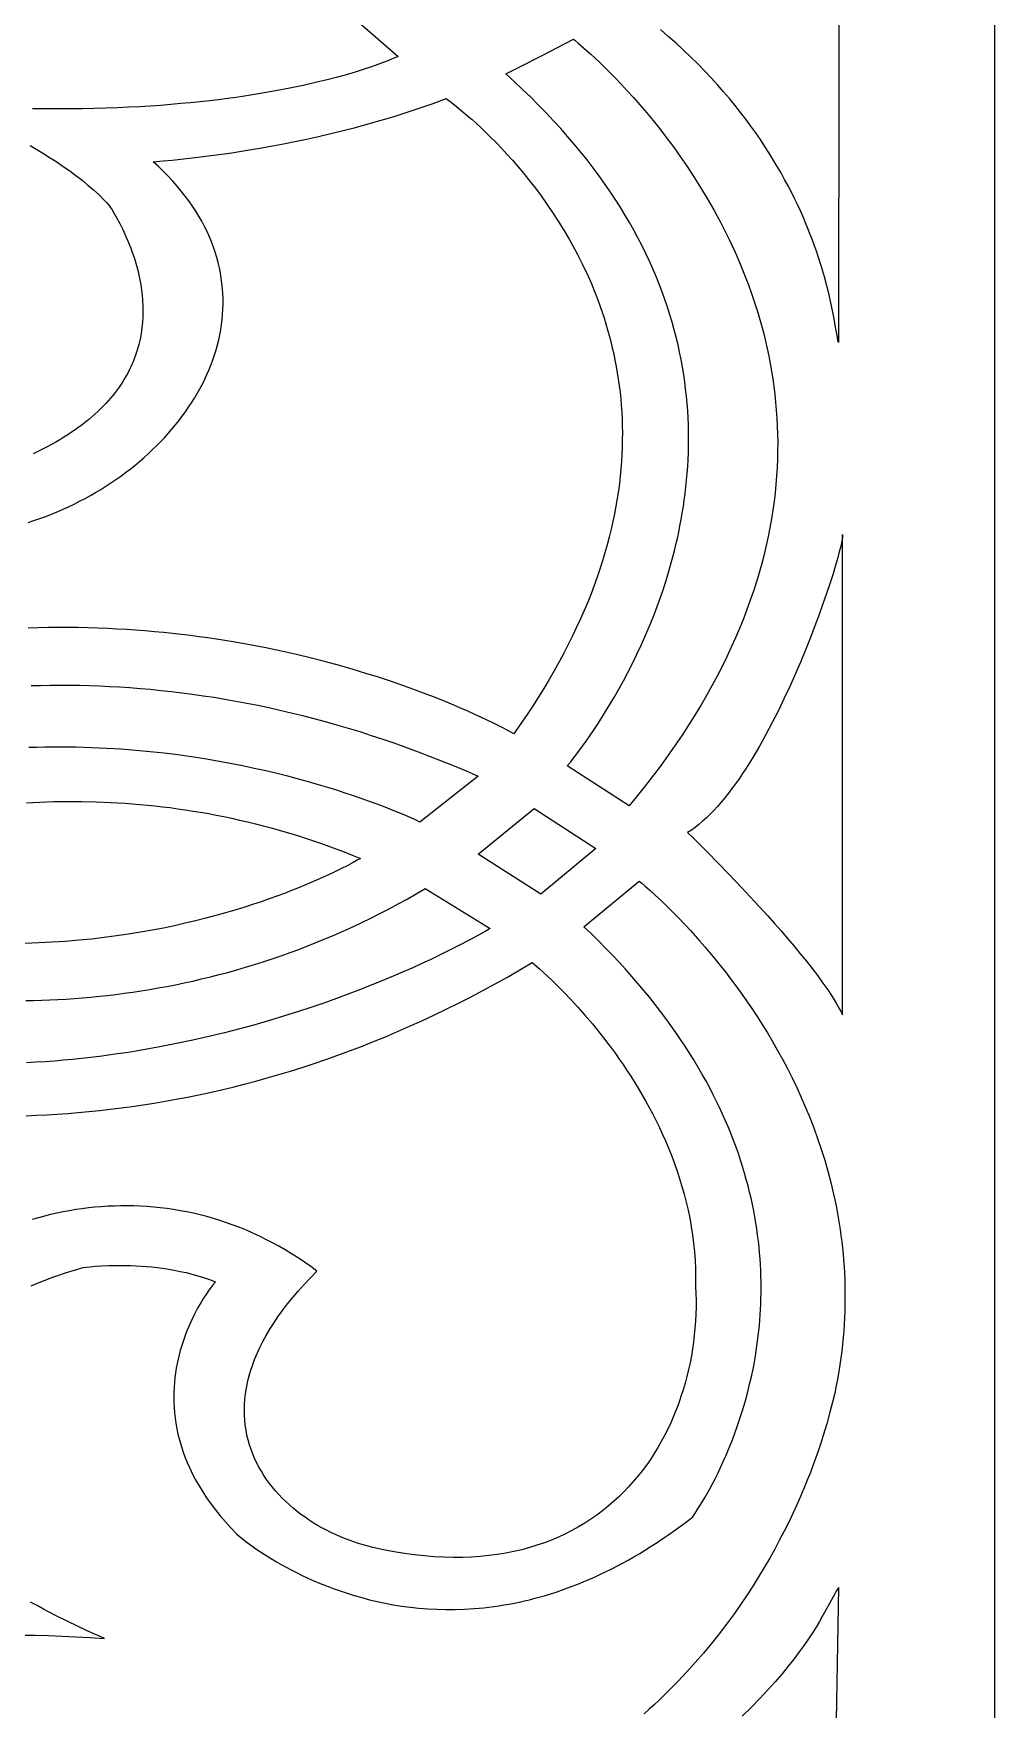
# Model space of a CAD drawing. Extents: x -4425 to -873, y -1243 to 1744.
# Drawn here: x -1082 to -882, y -806.6 to -457.8 of the extents above; entities that cross this region are included whole.
import ezdxf

# ---------------------------------------------------------------- set-up
doc = ezdxf.new("R2010")
doc.units = 0
doc.layers.add('LAYER_1', color=7, linetype='CONTINUOUS')

msp = doc.modelspace()

# ---------------------------------------------------------------- linework, layer by layer
at = {"layer": 'LAYER_1'}
for points in [[(-1281.97, 1256.69), (-881.97, 1256.69), (-881.97, -1243.31), (-1281.97, -1243.31)], [(-981.91, -467.8), (-983.7, -466.18), (-982.69, -465.68), (-980.9, -464.78), (-976.11, -462.34), (-969.56, -458.98), (-969.31, -459.18), (-968.6, -459.77), (-967.47, -460.75), (-965.96, -462.1), (-965.08, -462.92), (-964.12, -463.82), (-963.1, -464.82), (-962.01, -465.9), (-960.85, -467.08), (-959.65, -468.34), (-958.4, -469.68), (-957.1, -471.11), (-955.77, -472.62), (-954.41, -474.22), (-953.03, -475.89), (-951.62, -477.65), (-950.21, -479.49), (-948.78, -481.4), (-947.36, -483.39), (-945.93, -485.46), (-944.52, -487.6), (-943.12, -489.82), (-941.74, -492.11), (-941.07, -493.28), (-940.39, -494.47), (-939.73, -495.68), (-939.08, -496.9), (-938.43, -498.15), (-937.8, -499.41), (-937.17, -500.68), (-936.56, -501.98), (-935.96, -503.29), (-935.38, -504.62), (-934.8, -505.96), (-934.25, -507.32), (-933.7, -508.7), (-933.18, -510.09), (-932.67, -511.5), (-932.18, -512.93), (-931.7, -514.37), (-931.25, -515.83), (-930.81, -517.3), (-930.4, -518.79), (-930, -520.29), (-929.63, -521.81), (-929.28, -523.35), (-928.95, -524.9), (-928.65, -526.46), (-928.37, -528.04), (-928.12, -529.63), (-927.89, -531.24), (-927.69, -532.86), (-927.52, -534.5), (-927.37, -536.15), (-927.26, -537.81), (-927.17, -539.49), (-927.12, -541.18), (-927.09, -542.89), (-927.1, -544.61), (-927.14, -546.34), (-927.21, -548.08), (-927.32, -549.84), (-927.46, -551.61), (-927.64, -553.4), (-927.85, -555.19), (-928.1, -557), (-928.39, -558.82), (-928.71, -560.66), (-929.08, -562.5), (-929.48, -564.36), (-929.93, -566.23), (-930.41, -568.11), (-930.94, -570), (-931.51, -571.9), (-932.12, -573.82), (-932.78, -575.74), (-933.48, -577.68), (-934.23, -579.63), (-935.02, -581.59), (-935.86, -583.55), (-936.75, -585.53), (-937.68, -587.52), (-938.67, -589.52), (-939.7, -591.53), (-940.79, -593.55), (-941.92, -595.58), (-943.11, -597.62), (-944.35, -599.67), (-945.65, -601.73), (-946.99, -603.8), (-948.4, -605.88), (-949.85, -607.96), (-951.37, -610.06), (-952.94, -612.16), (-954.57, -614.28), (-956.25, -616.4), (-958, -618.53), (-970.88, -610.2), (-970.17, -609.34), (-969.34, -608.29), (-968.25, -606.85), (-966.94, -605.03), (-966.2, -603.98), (-965.43, -602.84), (-964.62, -601.61), (-963.77, -600.3), (-962.9, -598.91), (-962, -597.43), (-961.08, -595.87), (-960.15, -594.24), (-959.21, -592.53), (-958.26, -590.74), (-957.32, -588.88), (-956.38, -586.95), (-955.44, -584.95), (-954.53, -582.88), (-953.63, -580.75), (-952.75, -578.55), (-951.91, -576.3), (-951.09, -573.98), (-950.32, -571.6), (-949.59, -569.17), (-949.24, -567.94), (-948.9, -566.69), (-948.58, -565.42), (-948.27, -564.15), (-947.97, -562.86), (-947.69, -561.56), (-947.42, -560.25), (-947.17, -558.92), (-946.94, -557.58), (-946.72, -556.24), (-946.52, -554.88), (-946.34, -553.51), (-946.18, -552.12), (-946.04, -550.73), (-945.92, -549.33), (-945.82, -547.92), (-945.74, -546.49), (-945.68, -545.06), (-945.64, -543.62), (-945.63, -542.17), (-945.64, -540.71), (-945.68, -539.24), (-945.74, -537.76), (-945.82, -536.28), (-945.93, -534.78), (-946.07, -533.28), (-946.24, -531.77), (-946.43, -530.26), (-946.65, -528.73), (-946.9, -527.2), (-947.18, -525.66), (-947.49, -524.12), (-947.83, -522.57), (-948.2, -521.01), (-948.61, -519.45), (-949.04, -517.89), (-949.51, -516.31), (-950.02, -514.74), (-950.55, -513.15), (-951.13, -511.57), (-951.73, -509.97), (-952.38, -508.38), (-953.06, -506.78), (-953.78, -505.18), (-954.53, -503.57), (-955.32, -501.96), (-956.16, -500.34), (-957.03, -498.73), (-957.94, -497.11), (-958.9, -495.49), (-959.89, -493.87), (-960.93, -492.24), (-962.01, -490.62), (-963.13, -488.99), (-964.29, -487.36), (-965.5, -485.73), (-966.76, -484.1), (-968.06, -482.47), (-969.41, -480.83), (-970.8, -479.2), (-972.24, -477.57), (-973.73, -475.94), (-975.27, -474.31), (-976.85, -472.68), (-978.49, -471.05), (-980.17, -469.43)], [(-913.58, -662.02), (-913.58, -562.08), (-913.59, -562.34), (-913.62, -562.65), (-913.75, -563.45), (-913.97, -564.46), (-914.27, -565.69), (-914.65, -567.1), (-915.11, -568.68), (-915.64, -570.43), (-916.24, -572.32), (-916.92, -574.35), (-917.66, -576.49), (-918.47, -578.73), (-919.34, -581.07), (-920.26, -583.47), (-921.25, -585.94), (-922.29, -588.45), (-923.38, -591), (-924.52, -593.55), (-925.71, -596.12), (-926.94, -598.66), (-928.22, -601.18), (-929.53, -603.66), (-930.2, -604.88), (-930.88, -606.09), (-931.57, -607.27), (-932.26, -608.44), (-932.97, -609.59), (-933.68, -610.71), (-934.4, -611.81), (-935.13, -612.88), (-935.86, -613.92), (-936.6, -614.93), (-937.34, -615.91), (-938.09, -616.86), (-938.85, -617.77), (-939.61, -618.65), (-940.37, -619.48), (-941.14, -620.27), (-941.92, -621.02), (-942.7, -621.73), (-943.48, -622.39), (-944.26, -623), (-945.05, -623.56), (-945.84, -624.07), (-944.7, -625.19), (-941.63, -628.26), (-939.55, -630.38), (-937.2, -632.81), (-934.63, -635.5), (-931.93, -638.4), (-929.16, -641.44), (-927.77, -643), (-926.39, -644.57), (-925.03, -646.15), (-923.69, -647.73), (-922.38, -649.31), (-921.12, -650.87), (-919.91, -652.41), (-918.76, -653.92), (-917.67, -655.4), (-916.67, -656.84), (-915.74, -658.22), (-914.92, -659.56), (-914.54, -660.2), (-914.19, -660.82), (-913.87, -661.43)], [(-989.42, -628.59), (-977.79, -619.08), (-964.96, -627.41), (-976.39, -636.91)]]:
    msp.add_lwpolyline(points, close=True, dxfattribs=at)
for points in [[(-914.27, -401.77), (-914.44, -522.09), (-914.55, -521.64), (-914.67, -521.01), (-914.98, -519.24), (-915.4, -516.83), (-915.68, -515.4), (-916.01, -513.84), (-916.39, -512.14), (-916.84, -510.32), (-917.36, -508.39), (-917.96, -506.34), (-918.65, -504.18), (-919.02, -503.07), (-919.43, -501.94), (-919.85, -500.78), (-920.3, -499.6), (-920.78, -498.39), (-921.28, -497.17), (-921.81, -495.93), (-922.37, -494.67), (-922.96, -493.4), (-923.58, -492.11), (-924.24, -490.8), (-924.92, -489.47), (-925.64, -488.14), (-926.39, -486.79), (-927.18, -485.43), (-928, -484.05), (-928.86, -482.67), (-929.75, -481.28), (-930.69, -479.87), (-931.66, -478.46), (-932.67, -477.05), (-933.73, -475.63), (-934.82, -474.2), (-935.96, -472.76), (-937.14, -471.33), (-938.36, -469.89), (-939.63, -468.45), (-940.95, -467.01), (-942.31, -465.57), (-943.72, -464.12), (-945.18, -462.68), (-946.68, -461.25), (-948.24, -459.81), (-949.85, -458.38), (-951.51, -456.96)], [(-1067.05, -409.5), (-1006.1, -462.54), (-1006.44, -462.7), (-1007.47, -463.14), (-1008.25, -463.46), (-1009.2, -463.83), (-1010.33, -464.25), (-1011.64, -464.71), (-1013.12, -465.2), (-1014.79, -465.73), (-1016.64, -466.28), (-1018.67, -466.84), (-1020.88, -467.42), (-1023.28, -468.01), (-1025.86, -468.6), (-1028.63, -469.18), (-1031.59, -469.74), (-1034.74, -470.29), (-1038.08, -470.82), (-1039.82, -471.07), (-1041.61, -471.31), (-1043.45, -471.55), (-1045.34, -471.77), (-1047.27, -471.99), (-1049.26, -472.19), (-1051.29, -472.38), (-1053.37, -472.56), (-1055.5, -472.73), (-1057.68, -472.88), (-1059.91, -473.02), (-1062.18, -473.14), (-1064.51, -473.24), (-1066.89, -473.33), (-1069.32, -473.4), (-1071.79, -473.45), (-1074.32, -473.48), (-1076.9, -473.49), (-1079.53, -473.48), (-1082.21, -473.45)], [(-1083.11, -559.56), (-1081.87, -559.15), (-1080.64, -558.72), (-1079.42, -558.27), (-1078.21, -557.8), (-1077.02, -557.31), (-1075.83, -556.79), (-1074.67, -556.26), (-1073.51, -555.71), (-1072.37, -555.14), (-1071.24, -554.54), (-1070.13, -553.93), (-1069.04, -553.3), (-1067.96, -552.66), (-1066.89, -551.99), (-1065.85, -551.31), (-1064.82, -550.61), (-1063.8, -549.9), (-1062.81, -549.17), (-1061.83, -548.42), (-1060.88, -547.66), (-1059.94, -546.88), (-1059.02, -546.09), (-1058.12, -545.28), (-1057.24, -544.46), (-1056.39, -543.63), (-1055.55, -542.78), (-1054.74, -541.92), (-1053.95, -541.05), (-1053.18, -540.16), (-1052.43, -539.26), (-1051.71, -538.36), (-1051.01, -537.44), (-1050.34, -536.51), (-1049.69, -535.57), (-1049.06, -534.62), (-1048.46, -533.66), (-1047.89, -532.69), (-1047.34, -531.71), (-1046.82, -530.73), (-1046.33, -529.73), (-1045.87, -528.73), (-1045.43, -527.72), (-1045.02, -526.7), (-1044.65, -525.68), (-1044.3, -524.65), (-1043.98, -523.61), (-1043.69, -522.57), (-1043.43, -521.53), (-1043.2, -520.48), (-1043.01, -519.42), (-1042.84, -518.36), (-1042.71, -517.3), (-1042.61, -516.23), (-1042.55, -515.16), (-1042.52, -514.09), (-1042.52, -513.01), (-1042.56, -511.94), (-1042.63, -510.86), (-1042.74, -509.78), (-1042.88, -508.7), (-1043.06, -507.62), (-1043.28, -506.54), (-1043.53, -505.46), (-1043.82, -504.38), (-1044.15, -503.3), (-1044.52, -502.22), (-1044.93, -501.14), (-1045.37, -500.07), (-1045.86, -499), (-1046.38, -497.93), (-1046.95, -496.87), (-1047.55, -495.8), (-1048.2, -494.75), (-1048.89, -493.69), (-1049.62, -492.64), (-1050.4, -491.6), (-1051.22, -490.56), (-1052.08, -489.53), (-1052.98, -488.5), (-1053.93, -487.48), (-1054.93, -486.47), (-1055.97, -485.46), (-1057.05, -484.46), (-1054.97, -484.3), (-1053.08, -484.13), (-1050.66, -483.88), (-1047.77, -483.55), (-1044.43, -483.12), (-1040.71, -482.59), (-1038.71, -482.28), (-1036.62, -481.94), (-1034.46, -481.57), (-1032.23, -481.17), (-1029.92, -480.73), (-1027.55, -480.26), (-1025.13, -479.75), (-1022.65, -479.2), (-1020.12, -478.61), (-1017.55, -477.98), (-1014.94, -477.31), (-1012.3, -476.6), (-1009.63, -475.84), (-1006.94, -475.03), (-1004.23, -474.18), (-1001.51, -473.28), (-998.78, -472.33), (-996.05, -471.33), (-995.26, -471.92), (-994.32, -472.64), (-993.07, -473.66), (-991.54, -474.95), (-990.69, -475.7), (-989.78, -476.52), (-988.82, -477.41), (-987.82, -478.37), (-986.78, -479.39), (-985.7, -480.48), (-984.58, -481.64), (-983.45, -482.87), (-982.28, -484.16), (-981.11, -485.51), (-979.91, -486.94), (-978.71, -488.42), (-977.51, -489.97), (-976.31, -491.59), (-975.11, -493.27), (-973.92, -495.01), (-972.75, -496.81), (-971.6, -498.68), (-970.47, -500.61), (-969.36, -502.59), (-968.83, -503.61), (-968.3, -504.64), (-967.78, -505.69), (-967.27, -506.75), (-966.77, -507.83), (-966.28, -508.92), (-965.8, -510.03), (-965.34, -511.15), (-964.89, -512.29), (-964.45, -513.44), (-964.03, -514.61), (-963.62, -515.79), (-963.23, -516.98), (-962.85, -518.19), (-962.49, -519.42), (-962.14, -520.65), (-961.82, -521.91), (-961.51, -523.17), (-961.22, -524.46), (-960.95, -525.75), (-960.7, -527.06), (-960.47, -528.39), (-960.26, -529.72), (-960.07, -531.07), (-959.9, -532.44), (-959.76, -533.82), (-959.64, -535.21), (-959.55, -536.62), (-959.48, -538.04), (-959.43, -539.47), (-959.41, -540.92), (-959.42, -542.38), (-959.45, -543.86), (-959.51, -545.35), (-959.6, -546.85), (-959.71, -548.36), (-959.86, -549.89), (-960.04, -551.43), (-960.24, -552.99), (-960.48, -554.55), (-960.75, -556.13), (-961.05, -557.73), (-961.38, -559.33), (-961.75, -560.95), (-962.15, -562.59), (-962.58, -564.23), (-963.05, -565.89), (-963.55, -567.56), (-964.09, -569.24), (-964.67, -570.94), (-965.29, -572.64), (-965.94, -574.37), (-966.63, -576.1), (-967.36, -577.84), (-968.13, -579.6), (-968.94, -581.37), (-969.79, -583.15), (-970.68, -584.94), (-971.61, -586.75), (-972.59, -588.57), (-973.61, -590.4), (-974.67, -592.24), (-975.77, -594.09), (-976.92, -595.96), (-978.12, -597.83), (-979.36, -599.72), (-980.65, -601.62), (-981.99, -603.54), (-983.1, -602.92), (-984.46, -602.21), (-986.34, -601.27), (-988.73, -600.12), (-990.1, -599.49), (-991.6, -598.82), (-993.22, -598.11), (-994.95, -597.38), (-996.8, -596.62), (-998.75, -595.84), (-1000.83, -595.04), (-1003, -594.23), (-1005.29, -593.42), (-1007.68, -592.59), (-1010.18, -591.77), (-1012.77, -590.95), (-1015.47, -590.14), (-1018.26, -589.34), (-1021.15, -588.55), (-1024.14, -587.79), (-1027.21, -587.05), (-1030.38, -586.33), (-1033.63, -585.65), (-1036.97, -585.01), (-1040.39, -584.4), (-1043.9, -583.84), (-1045.69, -583.57), (-1047.49, -583.32), (-1049.31, -583.09), (-1051.16, -582.86), (-1053.02, -582.65), (-1054.9, -582.46), (-1056.8, -582.28), (-1058.72, -582.11), (-1060.65, -581.96), (-1062.61, -581.83), (-1064.58, -581.72), (-1066.57, -581.62), (-1068.58, -581.54), (-1070.6, -581.48), (-1072.64, -581.44), (-1074.7, -581.41), (-1076.78, -581.41), (-1078.87, -581.43), (-1080.97, -581.47), (-1083.09, -581.53)], [(-1082.63, -481.1), (-1081.25, -481.92), (-1079.87, -482.76), (-1078.49, -483.63), (-1077.12, -484.52), (-1075.77, -485.44), (-1074.44, -486.38), (-1073.13, -487.34), (-1071.87, -488.33), (-1070.64, -489.33), (-1069.46, -490.35), (-1068.33, -491.39), (-1067.26, -492.44), (-1066.75, -492.97), (-1066.26, -493.5), (-1065.96, -493.96), (-1065.61, -494.51), (-1065.15, -495.26), (-1064.62, -496.2), (-1064.02, -497.31), (-1063.38, -498.59), (-1062.72, -500.02), (-1062.39, -500.79), (-1062.06, -501.6), (-1061.74, -502.43), (-1061.42, -503.3), (-1061.12, -504.2), (-1060.83, -505.12), (-1060.55, -506.08), (-1060.29, -507.05), (-1060.06, -508.05), (-1059.84, -509.08), (-1059.66, -510.12), (-1059.5, -511.18), (-1059.37, -512.26), (-1059.28, -513.36), (-1059.23, -514.47), (-1059.21, -515.59), (-1059.23, -516.73), (-1059.3, -517.88), (-1059.42, -519.04), (-1059.59, -520.2), (-1059.8, -521.37), (-1060.08, -522.54), (-1060.41, -523.72), (-1060.8, -524.9), (-1061.02, -525.49), (-1061.25, -526.08), (-1061.5, -526.67), (-1061.77, -527.26), (-1062.06, -527.85), (-1062.36, -528.44), (-1062.68, -529.02), (-1063.01, -529.61), (-1063.37, -530.19), (-1063.74, -530.78), (-1064.14, -531.36), (-1064.55, -531.94), (-1064.98, -532.51), (-1065.43, -533.09), (-1065.91, -533.66), (-1066.4, -534.23), (-1066.91, -534.79), (-1067.45, -535.36), (-1068, -535.92), (-1068.58, -536.47), (-1069.18, -537.03), (-1069.8, -537.58), (-1070.45, -538.12), (-1071.12, -538.66), (-1071.81, -539.2), (-1072.53, -539.73), (-1073.27, -540.26), (-1074.03, -540.78), (-1074.82, -541.3), (-1075.63, -541.81), (-1076.47, -542.32), (-1077.34, -542.82), (-1078.23, -543.32), (-1079.15, -543.8), (-1080.1, -544.29), (-1081.07, -544.77), (-1082.07, -545.24)], [(-1082.49, -593.5), (-1080.5, -593.45), (-1078.5, -593.42), (-1076.48, -593.4), (-1074.45, -593.41), (-1072.4, -593.44), (-1070.33, -593.49), (-1068.25, -593.57), (-1066.16, -593.66), (-1064.05, -593.78), (-1061.92, -593.92), (-1059.78, -594.09), (-1057.63, -594.27), (-1055.46, -594.49), (-1053.27, -594.73), (-1051.07, -594.99), (-1048.86, -595.28), (-1046.63, -595.6), (-1044.39, -595.94), (-1042.14, -596.32), (-1039.87, -596.72), (-1037.59, -597.14), (-1035.3, -597.6), (-1032.99, -598.09), (-1030.67, -598.6), (-1028.34, -599.15), (-1025.99, -599.72), (-1023.63, -600.33), (-1021.26, -600.97), (-1018.88, -601.64), (-1016.49, -602.35), (-1014.08, -603.08), (-1011.66, -603.85), (-1009.24, -604.66), (-1006.79, -605.49), (-1004.34, -606.37), (-1001.88, -607.27), (-999.41, -608.22), (-996.92, -609.2), (-994.43, -610.21), (-991.92, -611.27), (-989.4, -612.36), (-1001.54, -621.9), (-1002.47, -621.46), (-1003.6, -620.95), (-1005.16, -620.28), (-1007.13, -619.47), (-1009.5, -618.54), (-1012.26, -617.52), (-1013.77, -616.98), (-1015.38, -616.42), (-1017.08, -615.86), (-1018.86, -615.28), (-1020.72, -614.7), (-1022.68, -614.12), (-1024.71, -613.54), (-1026.82, -612.96), (-1029.01, -612.38), (-1031.27, -611.82), (-1033.61, -611.26), (-1036.02, -610.72), (-1038.5, -610.2), (-1041.05, -609.7), (-1043.67, -609.22), (-1046.35, -608.76), (-1049.1, -608.34), (-1051.9, -607.94), (-1054.77, -607.59), (-1057.69, -607.27), (-1060.67, -606.99), (-1063.7, -606.75), (-1066.79, -606.56), (-1069.92, -606.42), (-1073.1, -606.33), (-1076.33, -606.3), (-1079.61, -606.32), (-1081.26, -606.36), (-1082.93, -606.41)], [(-1083.45, -617.89), (-1080.63, -617.74), (-1077.77, -617.65), (-1074.87, -617.61), (-1071.93, -617.61), (-1068.95, -617.68), (-1065.94, -617.8), (-1062.89, -617.98), (-1061.36, -618.09), (-1059.82, -618.22), (-1058.26, -618.37), (-1056.71, -618.53), (-1055.14, -618.71), (-1053.56, -618.9), (-1051.98, -619.12), (-1050.39, -619.35), (-1048.8, -619.6), (-1047.19, -619.86), (-1045.58, -620.15), (-1043.97, -620.45), (-1042.34, -620.77), (-1040.72, -621.11), (-1039.08, -621.48), (-1037.44, -621.86), (-1035.79, -622.26), (-1034.14, -622.68), (-1032.48, -623.12), (-1030.81, -623.59), (-1029.15, -624.07), (-1027.47, -624.58), (-1025.79, -625.11), (-1024.11, -625.66), (-1022.42, -626.23), (-1020.72, -626.83), (-1019.03, -627.45), (-1017.32, -628.09), (-1015.62, -628.76), (-1013.91, -629.45), (-1014.58, -629.84), (-1015.41, -630.3), (-1016.55, -630.91), (-1018.01, -631.65), (-1019.78, -632.51), (-1021.84, -633.47), (-1024.19, -634.51), (-1025.47, -635.05), (-1026.83, -635.6), (-1028.25, -636.17), (-1029.74, -636.75), (-1031.3, -637.33), (-1032.92, -637.91), (-1034.62, -638.5), (-1036.37, -639.08), (-1038.19, -639.67), (-1040.07, -640.24), (-1042.02, -640.81), (-1044.02, -641.37), (-1046.09, -641.92), (-1048.22, -642.46), (-1050.4, -642.97), (-1052.64, -643.47), (-1054.94, -643.95), (-1057.3, -644.4), (-1059.71, -644.83), (-1062.17, -645.23), (-1064.69, -645.6), (-1067.26, -645.94), (-1069.89, -646.24), (-1072.56, -646.51), (-1075.28, -646.74), (-1078.06, -646.92), (-1080.88, -647.06), (-1083.74, -647.16)], [(-1082.43, -718.39), (-1081.34, -717.94), (-1080.23, -717.5), (-1079.09, -717.06), (-1077.92, -716.63), (-1076.72, -716.21), (-1075.49, -715.8), (-1074.23, -715.4), (-1072.94, -715), (-1071.62, -714.62), (-1070.96, -714.53), (-1070.19, -714.45), (-1069.14, -714.36), (-1067.84, -714.28), (-1066.32, -714.21), (-1064.6, -714.18), (-1062.71, -714.19), (-1061.7, -714.21), (-1060.67, -714.26), (-1059.59, -714.32), (-1058.49, -714.4), (-1057.37, -714.5), (-1056.22, -714.63), (-1055.05, -714.78), (-1053.86, -714.96), (-1052.66, -715.17), (-1051.45, -715.41), (-1050.23, -715.68), (-1049.01, -715.98), (-1047.78, -716.32), (-1046.56, -716.69), (-1045.34, -717.11), (-1044.12, -717.56), (-1044.37, -717.86), (-1045.02, -718.71), (-1045.48, -719.34), (-1045.99, -720.09), (-1046.56, -720.97), (-1047.17, -721.97), (-1047.81, -723.08), (-1048.45, -724.3), (-1049.1, -725.62), (-1049.74, -727.05), (-1050.05, -727.8), (-1050.35, -728.57), (-1050.64, -729.37), (-1050.92, -730.19), (-1051.18, -731.03), (-1051.43, -731.89), (-1051.67, -732.78), (-1051.89, -733.68), (-1052.08, -734.61), (-1052.26, -735.55), (-1052.41, -736.51), (-1052.54, -737.49), (-1052.65, -738.49), (-1052.72, -739.5), (-1052.77, -740.53), (-1052.79, -741.58), (-1052.77, -742.64), (-1052.72, -743.72), (-1052.63, -744.81), (-1052.51, -745.92), (-1052.35, -747.04), (-1052.14, -748.17), (-1051.9, -749.31), (-1051.61, -750.46), (-1051.27, -751.63), (-1050.89, -752.81), (-1050.46, -753.99), (-1049.98, -755.19), (-1049.45, -756.39), (-1048.86, -757.61), (-1048.22, -758.83), (-1047.52, -760.06), (-1046.76, -761.29), (-1045.94, -762.53), (-1045.06, -763.78), (-1044.12, -765.03), (-1043.11, -766.28), (-1042.04, -767.54), (-1040.9, -768.81), (-1039.69, -770.07), (-1039.2, -770.49), (-1038.6, -770.97), (-1037.78, -771.61), (-1036.73, -772.38), (-1035.46, -773.27), (-1033.98, -774.25), (-1032.29, -775.31), (-1031.37, -775.85), (-1030.41, -776.41), (-1029.39, -776.97), (-1028.32, -777.54), (-1027.21, -778.11), (-1026.05, -778.68), (-1024.85, -779.24), (-1023.6, -779.8), (-1022.31, -780.35), (-1020.97, -780.89), (-1019.59, -781.42), (-1018.17, -781.93), (-1016.7, -782.41), (-1015.2, -782.88), (-1013.65, -783.32), (-1012.07, -783.74), (-1010.44, -784.12), (-1008.78, -784.47), (-1007.08, -784.79), (-1005.35, -785.07), (-1003.58, -785.3), (-1001.77, -785.5), (-999.93, -785.64), (-998.06, -785.74), (-996.15, -785.79), (-994.21, -785.78), (-992.24, -785.72), (-990.24, -785.6), (-989.23, -785.51), (-988.21, -785.41), (-987.18, -785.29), (-986.15, -785.16), (-985.11, -785.01), (-984.06, -784.84), (-983, -784.66), (-981.94, -784.46), (-980.87, -784.23), (-979.8, -784), (-978.71, -783.74), (-977.63, -783.46), (-976.53, -783.16), (-975.43, -782.85), (-974.32, -782.51), (-973.21, -782.15), (-972.09, -781.77), (-970.96, -781.37), (-969.83, -780.95), (-968.69, -780.51), (-967.55, -780.05), (-966.4, -779.56), (-965.24, -779.05), (-964.08, -778.52), (-962.91, -777.96), (-961.74, -777.38), (-960.57, -776.77), (-959.39, -776.14), (-958.2, -775.49), (-957.01, -774.81), (-955.81, -774.1), (-954.61, -773.37), (-953.41, -772.62), (-952.2, -771.83), (-950.98, -771.02), (-949.76, -770.19), (-948.54, -769.32), (-947.31, -768.43), (-946.08, -767.51), (-944.84, -766.56), (-944.36, -765.87), (-943.81, -765.03), (-943.08, -763.87), (-942.2, -762.4), (-941.21, -760.64), (-940.68, -759.65), (-940.13, -758.58), (-939.57, -757.45), (-938.99, -756.25), (-938.41, -754.98), (-937.82, -753.65), (-937.23, -752.25), (-936.65, -750.8), (-936.07, -749.27), (-935.5, -747.69), (-934.94, -746.05), (-934.4, -744.35), (-933.88, -742.6), (-933.39, -740.79), (-932.92, -738.92), (-932.48, -737), (-932.08, -735.04), (-931.72, -733.02), (-931.4, -730.95), (-931.12, -728.83), (-930.89, -726.67), (-930.72, -724.46), (-930.65, -723.34), (-930.6, -722.21), (-930.56, -721.07), (-930.54, -719.92), (-930.53, -718.76), (-930.54, -717.59), (-930.57, -716.4), (-930.61, -715.21), (-930.67, -714.01), (-930.75, -712.8), (-930.85, -711.58), (-930.97, -710.35), (-931.1, -709.11), (-931.26, -707.86), (-931.43, -706.61), (-931.63, -705.34), (-931.84, -704.07), (-932.08, -702.79), (-932.34, -701.5), (-932.63, -700.2), (-932.93, -698.9), (-933.26, -697.58), (-933.62, -696.26), (-933.99, -694.94), (-934.39, -693.6), (-934.82, -692.26), (-935.27, -690.91), (-935.75, -689.56), (-936.26, -688.2), (-936.79, -686.83), (-937.35, -685.46), (-937.93, -684.08), (-938.55, -682.69), (-939.19, -681.3), (-939.86, -679.9), (-940.56, -678.5), (-941.3, -677.1), (-942.06, -675.68), (-942.85, -674.27), (-943.68, -672.85), (-944.53, -671.42), (-945.42, -669.99), (-946.34, -668.56), (-947.29, -667.12), (-948.28, -665.67), (-949.3, -664.23), (-950.36, -662.78), (-951.45, -661.33), (-952.57, -659.87), (-953.73, -658.41), (-954.93, -656.95), (-956.17, -655.48), (-957.44, -654.01), (-958.75, -652.54), (-960.09, -651.07), (-961.48, -649.6), (-962.9, -648.12), (-964.36, -646.64), (-965.87, -645.16), (-967.41, -643.68), (-955.92, -634.17), (-955.35, -634.65), (-954.66, -635.24), (-953.73, -636.06), (-952.58, -637.1), (-951.23, -638.37), (-949.71, -639.85), (-948.02, -641.55), (-946.2, -643.45), (-945.25, -644.48), (-944.27, -645.57), (-943.27, -646.7), (-942.24, -647.88), (-941.2, -649.11), (-940.14, -650.39), (-939.06, -651.72), (-937.98, -653.1), (-936.89, -654.52), (-935.79, -656), (-934.69, -657.51), (-933.59, -659.08), (-932.49, -660.69), (-931.39, -662.35), (-930.3, -664.05), (-929.23, -665.79), (-928.16, -667.58), (-927.11, -669.41), (-926.08, -671.28), (-925.07, -673.2), (-924.08, -675.16), (-923.12, -677.16), (-922.18, -679.2), (-921.28, -681.28), (-920.4, -683.4), (-919.57, -685.56), (-918.77, -687.76), (-918.01, -689.99), (-917.3, -692.27), (-916.64, -694.58), (-916.02, -696.93), (-915.45, -699.32), (-915.19, -700.52), (-914.94, -701.74), (-914.7, -702.96), (-914.48, -704.2), (-914.28, -705.44), (-914.09, -706.69), (-913.91, -707.95), (-913.75, -709.21), (-913.61, -710.49), (-913.48, -711.77), (-913.37, -713.07), (-913.28, -714.37), (-913.2, -715.68), (-913.14, -717), (-913.1, -718.32), (-913.08, -719.65), (-913.08, -721), (-913.09, -722.35), (-913.13, -723.7), (-913.18, -725.07), (-913.26, -726.44), (-913.35, -727.82), (-913.47, -729.21), (-913.6, -730.61), (-913.76, -732.01), (-913.94, -733.42), (-914.14, -734.84), (-914.36, -736.27), (-914.48, -737.03), (-914.64, -737.94), (-914.89, -739.19), (-915.22, -740.76), (-915.66, -742.62), (-916.2, -744.75), (-916.87, -747.14), (-917.25, -748.43), (-917.67, -749.77), (-918.12, -751.17), (-918.6, -752.62), (-919.13, -754.12), (-919.69, -755.67), (-920.29, -757.26), (-920.93, -758.89), (-921.62, -760.57), (-922.34, -762.28), (-923.12, -764.03), (-923.93, -765.81), (-924.8, -767.62), (-925.71, -769.46), (-926.68, -771.32), (-927.69, -773.21), (-928.75, -775.12), (-929.87, -777.05), (-931.05, -778.99), (-932.27, -780.95), (-933.56, -782.92), (-934.9, -784.9), (-936.3, -786.88), (-937.76, -788.87), (-939.29, -790.86), (-940.87, -792.85), (-942.52, -794.84), (-944.24, -796.82), (-946.02, -798.79), (-947.87, -800.75), (-949.79, -802.7), (-950.77, -803.67), (-951.77, -804.64), (-952.79, -805.6), (-953.83, -806.55), (-954.89, -807.51)], [(-1083.56, -659.06), (-1081.9, -659.03), (-1080.24, -658.98), (-1078.57, -658.91), (-1076.88, -658.83), (-1075.19, -658.73), (-1073.48, -658.61), (-1071.77, -658.48), (-1070.05, -658.33), (-1068.32, -658.16), (-1066.58, -657.97), (-1064.84, -657.76), (-1063.08, -657.53), (-1061.32, -657.29), (-1059.55, -657.02), (-1057.78, -656.73), (-1055.99, -656.43), (-1054.2, -656.1), (-1052.41, -655.75), (-1050.6, -655.38), (-1048.8, -654.98), (-1046.98, -654.56), (-1045.16, -654.13), (-1043.34, -653.66), (-1041.51, -653.18), (-1039.67, -652.67), (-1037.84, -652.13), (-1035.99, -651.57), (-1034.14, -650.99), (-1032.29, -650.38), (-1030.44, -649.74), (-1028.58, -649.08), (-1026.72, -648.39), (-1024.85, -647.67), (-1022.99, -646.93), (-1021.12, -646.16), (-1019.25, -645.36), (-1017.37, -644.53), (-1015.5, -643.68), (-1013.62, -642.79), (-1011.74, -641.88), (-1009.86, -640.93), (-1007.98, -639.96), (-1006.1, -638.95), (-1004.22, -637.92), (-1002.34, -636.85), (-1000.46, -635.75), (-986.93, -644.05), (-988, -644.68), (-989.32, -645.42), (-991.14, -646.4), (-993.43, -647.61), (-996.19, -648.99), (-997.74, -649.75), (-999.4, -650.54), (-1001.16, -651.36), (-1003.03, -652.21), (-1005.01, -653.08), (-1007.08, -653.97), (-1009.25, -654.88), (-1011.52, -655.81), (-1013.88, -656.74), (-1016.34, -657.68), (-1018.88, -658.62), (-1021.51, -659.56), (-1024.23, -660.49), (-1027.04, -661.41), (-1029.92, -662.32), (-1032.88, -663.22), (-1035.92, -664.09), (-1039.04, -664.94), (-1042.22, -665.76), (-1045.48, -666.55), (-1048.81, -667.31), (-1052.2, -668.02), (-1055.66, -668.69), (-1059.18, -669.32), (-1060.96, -669.62), (-1062.76, -669.9), (-1064.57, -670.17), (-1066.39, -670.42), (-1068.23, -670.66), (-1070.08, -670.89), (-1071.95, -671.1), (-1073.83, -671.29), (-1075.72, -671.47), (-1077.63, -671.63), (-1079.54, -671.77), (-1081.47, -671.9), (-1083.41, -672.01)], [(-1083.48, -683.01), (-1081.34, -682.93), (-1079.19, -682.82), (-1077.02, -682.69), (-1074.84, -682.54), (-1072.64, -682.36), (-1070.43, -682.16), (-1068.21, -681.93), (-1065.97, -681.68), (-1063.72, -681.4), (-1061.45, -681.09), (-1059.17, -680.76), (-1056.88, -680.4), (-1054.58, -680.01), (-1052.26, -679.59), (-1049.93, -679.14), (-1047.59, -678.67), (-1045.24, -678.16), (-1042.87, -677.62), (-1040.5, -677.05), (-1038.11, -676.45), (-1035.71, -675.82), (-1033.31, -675.15), (-1030.89, -674.45), (-1028.46, -673.72), (-1026.02, -672.95), (-1023.58, -672.15), (-1021.12, -671.31), (-1018.66, -670.43), (-1016.18, -669.52), (-1013.7, -668.58), (-1011.21, -667.59), (-1008.71, -666.57), (-1006.2, -665.51), (-1003.69, -664.41), (-1001.16, -663.27), (-998.63, -662.09), (-996.1, -660.87), (-993.55, -659.61), (-991.01, -658.31), (-988.45, -656.96), (-985.89, -655.58), (-983.32, -654.15), (-980.75, -652.67), (-978.17, -651.16), (-977.78, -651.48), (-976.67, -652.44), (-975.89, -653.15), (-974.96, -654), (-973.91, -655), (-972.74, -656.15), (-971.48, -657.44), (-970.12, -658.86), (-968.69, -660.41), (-967.2, -662.1), (-965.66, -663.92), (-964.08, -665.85), (-963.28, -666.87), (-962.48, -667.91), (-961.67, -668.99), (-960.87, -670.09), (-960.06, -671.23), (-959.26, -672.39), (-958.46, -673.58), (-957.67, -674.79), (-956.88, -676.04), (-956.1, -677.31), (-955.33, -678.61), (-954.58, -679.93), (-953.83, -681.28), (-953.1, -682.66), (-952.39, -684.06), (-951.7, -685.48), (-951.03, -686.93), (-950.38, -688.4), (-949.75, -689.9), (-949.14, -691.42), (-948.57, -692.96), (-948.02, -694.53), (-947.5, -696.11), (-947.01, -697.72), (-946.55, -699.35), (-946.13, -701), (-945.75, -702.67), (-945.4, -704.37), (-945.09, -706.08), (-944.83, -707.81), (-944.6, -709.55), (-944.42, -711.32), (-944.29, -713.11), (-944.2, -714.91), (-944.16, -716.73), (-944.17, -718.57), (-944.11, -720), (-944.08, -721.44), (-944.08, -722.89), (-944.12, -724.33), (-944.19, -725.78), (-944.3, -727.23), (-944.44, -728.67), (-944.61, -730.12), (-944.81, -731.56), (-945.05, -733), (-945.33, -734.44), (-945.63, -735.86), (-945.98, -737.28), (-946.35, -738.7), (-946.76, -740.1), (-947.21, -741.49), (-947.69, -742.87), (-948.2, -744.23), (-948.75, -745.58), (-949.34, -746.92), (-949.96, -748.24), (-950.61, -749.54), (-951.31, -750.82), (-952.03, -752.08), (-952.79, -753.32), (-953.59, -754.54), (-954.42, -755.74), (-955.29, -756.91), (-956.2, -758.05), (-957.14, -759.17), (-958.12, -760.26), (-959.13, -761.32), (-960.18, -762.35), (-961.26, -763.34), (-962.39, -764.31), (-963.55, -765.24), (-964.74, -766.14), (-965.98, -767), (-967.25, -767.82), (-968.56, -768.6), (-969.9, -769.34), (-971.28, -770.05), (-972.7, -770.71), (-974.16, -771.33), (-975.65, -771.9), (-977.19, -772.43), (-978.76, -772.91), (-980.37, -773.34), (-982.01, -773.73), (-983.7, -774.06), (-985.42, -774.35), (-987.18, -774.58), (-988.98, -774.76), (-990.82, -774.88), (-992.7, -774.95), (-994.62, -774.96), (-996.57, -774.91), (-998.57, -774.8), (-1000.6, -774.64), (-1002.67, -774.41), (-1004.78, -774.11), (-1006.94, -773.76), (-1009.13, -773.34), (-1011.36, -772.85), (-1012.35, -772.61), (-1013.33, -772.34), (-1014.32, -772.05), (-1015.3, -771.73), (-1016.27, -771.38), (-1017.24, -771.01), (-1018.2, -770.62), (-1019.15, -770.2), (-1020.09, -769.75), (-1021.02, -769.29), (-1021.94, -768.79), (-1022.84, -768.28), (-1023.73, -767.74), (-1024.6, -767.18), (-1025.46, -766.59), (-1026.3, -765.98), (-1027.12, -765.36), (-1027.92, -764.7), (-1028.7, -764.03), (-1029.45, -763.33), (-1030.19, -762.62), (-1030.89, -761.88), (-1031.57, -761.12), (-1032.23, -760.34), (-1032.85, -759.55), (-1033.45, -758.73), (-1034.01, -757.89), (-1034.55, -757.03), (-1035.05, -756.15), (-1035.52, -755.26), (-1035.95, -754.34), (-1036.34, -753.41), (-1036.7, -752.46), (-1037.02, -751.49), (-1037.3, -750.5), (-1037.54, -749.5), (-1037.74, -748.48), (-1037.89, -747.44), (-1038, -746.38), (-1038.06, -745.31), (-1038.08, -744.22), (-1038.05, -743.12), (-1037.97, -742), (-1037.84, -740.87), (-1037.66, -739.72), (-1037.43, -738.56), (-1037.14, -737.38), (-1036.8, -736.19), (-1036.4, -734.98), (-1035.95, -733.76), (-1035.44, -732.53), (-1034.87, -731.28), (-1034.24, -730.02), (-1033.54, -728.75), (-1032.79, -727.46), (-1031.97, -726.17), (-1031.09, -724.86), (-1030.14, -723.54), (-1029.12, -722.2), (-1028.03, -720.86), (-1026.88, -719.51), (-1025.65, -718.14), (-1024.35, -716.77), (-1022.98, -715.38), (-1024.28, -714.42), (-1025.59, -713.5), (-1026.91, -712.61), (-1028.24, -711.77), (-1029.57, -710.96), (-1030.91, -710.18), (-1032.25, -709.45), (-1033.6, -708.75), (-1034.95, -708.08), (-1036.31, -707.45), (-1037.67, -706.86), (-1039.04, -706.3), (-1040.41, -705.78), (-1041.78, -705.29), (-1043.16, -704.83), (-1044.53, -704.41), (-1045.91, -704.02), (-1047.29, -703.66), (-1048.68, -703.33), (-1050.06, -703.04), (-1051.44, -702.78), (-1052.82, -702.55), (-1054.2, -702.35), (-1055.58, -702.18), (-1056.95, -702.04), (-1058.33, -701.93), (-1059.7, -701.85), (-1061.07, -701.79), (-1062.44, -701.77), (-1063.8, -701.78), (-1065.16, -701.81), (-1066.51, -701.87), (-1067.86, -701.96), (-1069.2, -702.07), (-1070.53, -702.21), (-1071.86, -702.38), (-1073.19, -702.57), (-1074.5, -702.79), (-1075.81, -703.03), (-1077.11, -703.3), (-1078.4, -703.59), (-1079.68, -703.9), (-1080.95, -704.24), (-1082.22, -704.6)], [(-916.01, -876.13), (-914.35, -781.19), (-914.62, -781.55), (-914.9, -781.99), (-915.2, -782.52), (-915.53, -783.12), (-916.3, -784.55), (-917.24, -786.28), (-917.8, -787.26), (-918.41, -788.31), (-919.09, -789.43), (-919.84, -790.62), (-920.67, -791.87), (-921.58, -793.2), (-922.59, -794.59), (-923.68, -796.05), (-924.88, -797.58), (-926.18, -799.16), (-927.59, -800.81), (-929.12, -802.52), (-930.78, -804.3), (-932.56, -806.13), (-934.47, -808.02)], [(-1084.37, -791.1), (-1081.64, -791.15), (-1078.86, -791.23), (-1076.03, -791.33), (-1073.14, -791.46), (-1070.21, -791.61), (-1067.22, -791.79), (-1068.22, -791.37), (-1069.4, -790.85), (-1070.95, -790.15), (-1072.83, -789.28), (-1074.98, -788.24), (-1077.36, -787.04), (-1079.91, -785.7), (-1081.24, -784.98), (-1082.58, -784.23)]]:
    msp.add_lwpolyline(points, dxfattribs=at)

doc.saveas('drawing.dxf')
